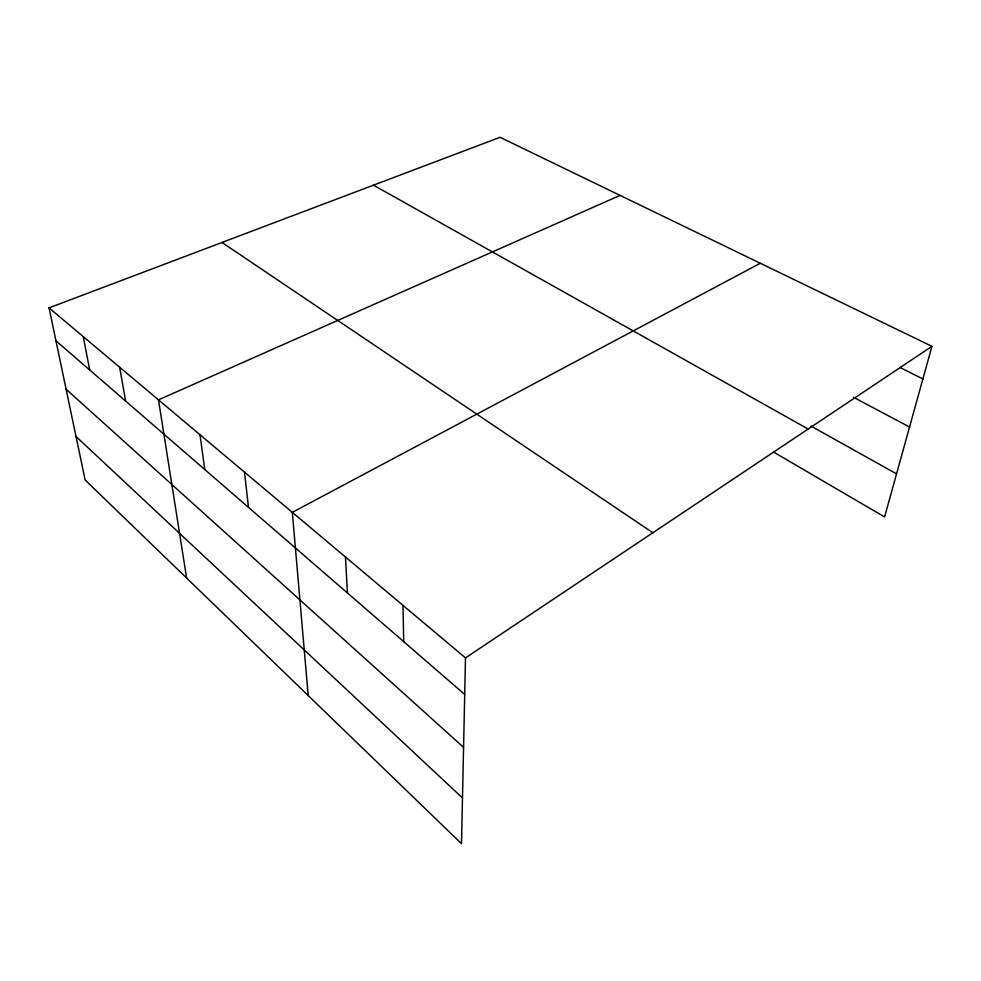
<?xml version="1.0" encoding="UTF-8"?>
<svg xmlns="http://www.w3.org/2000/svg" width="981" height="981" viewBox="0 0 981 981"><rect width="100%" height="100%" fill="white"/><g stroke="black" fill="none" stroke-linecap="round" stroke-linejoin="round"><path stroke-width="1.47" d="M49.05 307.875L465.497 657.908L461.499 843.697L85.139 479.991L49.05 307.875L500.052 137.303L931.95 346.33L884.592 516.95L773.408 451.971M465.497 657.908L931.95 346.33M760.312 263.264L292.313 512.352L308.206 695.554M620.053 195.378L158.481 399.856L186.623 578.067M899.945 367.446L922.888 378.985M853.458 397.256L909.559 427.029M810.87 426.012L896.548 473.872M373.491 185.176L808.136 429.04M221.988 242.466L652.856 532.757M55.942 340.775L464.712 694.438M66.107 389.224L463.572 747.35M76.015 436.484L462.48 797.958M83.238 336.618L89.712 369.984M119.645 367.213L125.629 401.057M200.001 434.755L204.759 469.531M244.502 472.168L248.5 507.361M345.447 557L347.446 592.978M402.983 605.363L403.706 641.66"/></g></svg>
